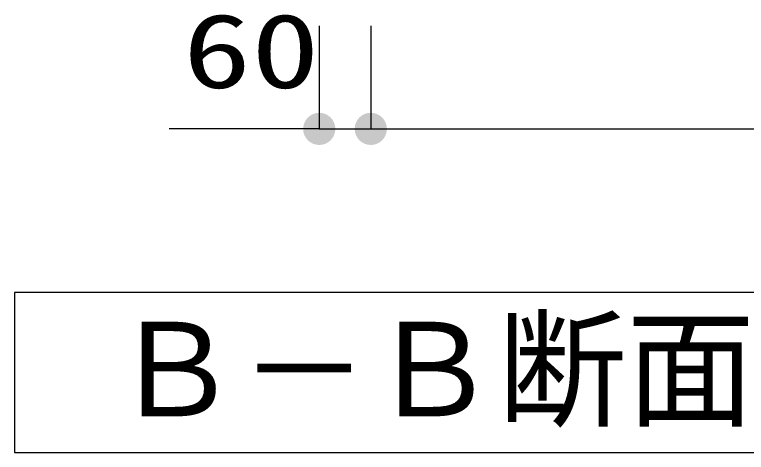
# Model space of a CAD drawing. Units: millimetres, scale not verified. Extents: x -9894 to 7424, y -6315 to 5763.
# Drawn here: x -709 to 143, y -4636 to -4126 of the extents above; entities that cross this region are included whole.
import ezdxf
from ezdxf.enums import TextEntityAlignment as Align

# ---------------------------------------------------------------- set-up
doc = ezdxf.new("R2010")
doc.units = ezdxf.units.MM
doc.header["$LTSCALE"] = 30
doc.layers.add('0-2_SEISAKU', color=3, linetype='Continuous', lineweight=25)
doc.layers.add('0-6_SUNPO', color=7, linetype='Continuous', lineweight=25)
doc.styles.add('MS Gothic', font='')
doc.styles.add('ＭＳ ゴシック', font='')
doc.styles.get('MS Gothic').set_extended_font_data('MS Gothic')
doc.styles.get('ＭＳ ゴシック').set_extended_font_data('MS Gothic')

msp = doc.modelspace()

# ---------------------------------------------------------------- linework, layer by layer
at = {"layer": '0-2_SEISAKU'}
msp.add_lwpolyline([(1320.38, -4635.89), (1320.38, -4449.59), (-708.95, -4449.59), (-708.95, -4635.89)], close=True, dxfattribs=at)
at = {"layer": '0-6_SUNPO', "color": 4}
for p, q in [((-354.28, -4138.82), (-354.28, -4258.82)), ((-294.28, -4138.82), (-294.28, -4258.82)), ((-294.28, -4138.82), (-294.28, -4258.82)), ((-354.28, -4258.82), (-529.1, -4258.82)), ((-354.28, -4258.82), (-294.28, -4258.82)), ((-294.28, -4258.82), (905.72, -4258.82))]:
    msp.add_line(p, q, dxfattribs=at)
at = {"layer": '0-6_SUNPO'}
for points in [[(-361.46, -4241.49), (-354.28, -4258.82), (-364.7, -4243.23)], [(-357.94, -4240.43), (-354.28, -4258.82), (-361.46, -4241.49)], [(-354.28, -4240.07), (-354.28, -4258.82), (-357.94, -4240.43)], [(-350.62, -4240.43), (-354.28, -4258.82), (-354.28, -4240.07)], [(-347.11, -4241.49), (-354.28, -4258.82), (-350.62, -4240.43)], [(-343.86, -4243.23), (-354.28, -4258.82), (-347.11, -4241.49)], [(-301.46, -4241.49), (-294.28, -4258.82), (-304.7, -4243.23)], [(-301.46, -4241.49), (-294.28, -4258.82), (-304.7, -4243.23)], [(-297.94, -4240.43), (-294.28, -4258.82), (-301.46, -4241.49)], [(-297.94, -4240.43), (-294.28, -4258.82), (-301.46, -4241.49)], [(-294.28, -4240.07), (-294.28, -4258.82), (-297.94, -4240.43)], [(-294.28, -4240.07), (-294.28, -4258.82), (-297.94, -4240.43)], [(-290.62, -4240.43), (-294.28, -4258.82), (-294.28, -4240.07)], [(-290.62, -4240.43), (-294.28, -4258.82), (-294.28, -4240.07)], [(-287.11, -4241.49), (-294.28, -4258.82), (-290.62, -4240.43)], [(-287.11, -4241.49), (-294.28, -4258.82), (-290.62, -4240.43)], [(-283.86, -4243.23), (-294.28, -4258.82), (-287.11, -4241.49)], [(-283.86, -4243.23), (-294.28, -4258.82), (-287.11, -4241.49)], [(-369.87, -4248.4), (-354.28, -4258.82), (-371.6, -4251.64)], [(-367.54, -4245.56), (-354.28, -4258.82), (-369.87, -4248.4)], [(-364.7, -4243.23), (-354.28, -4258.82), (-367.54, -4245.56)], [(-341.02, -4245.56), (-354.28, -4258.82), (-343.86, -4243.23)], [(-338.69, -4248.4), (-354.28, -4258.82), (-341.02, -4245.56)], [(-336.96, -4251.64), (-354.28, -4258.82), (-338.69, -4248.4)], [(-309.87, -4248.4), (-294.28, -4258.82), (-311.6, -4251.64)], [(-309.87, -4248.4), (-294.28, -4258.82), (-311.6, -4251.64)], [(-307.54, -4245.56), (-294.28, -4258.82), (-309.87, -4248.4)], [(-307.54, -4245.56), (-294.28, -4258.82), (-309.87, -4248.4)], [(-304.7, -4243.23), (-294.28, -4258.82), (-307.54, -4245.56)], [(-304.7, -4243.23), (-294.28, -4258.82), (-307.54, -4245.56)], [(-281.02, -4245.56), (-294.28, -4258.82), (-283.86, -4243.23)], [(-281.02, -4245.56), (-294.28, -4258.82), (-283.86, -4243.23)], [(-278.69, -4248.4), (-294.28, -4258.82), (-281.02, -4245.56)], [(-278.69, -4248.4), (-294.28, -4258.82), (-281.02, -4245.56)], [(-276.96, -4251.64), (-294.28, -4258.82), (-278.69, -4248.4)], [(-276.96, -4251.64), (-294.28, -4258.82), (-278.69, -4248.4)], [(-372.67, -4255.16), (-354.28, -4258.82), (-373.03, -4258.82)], [(-373.03, -4258.82), (-354.28, -4258.82), (-372.67, -4262.47)], [(-371.6, -4251.64), (-354.28, -4258.82), (-372.67, -4255.16)], [(-372.67, -4262.47), (-354.28, -4258.82), (-371.6, -4265.99)], [(-371.6, -4265.99), (-354.28, -4258.82), (-369.87, -4269.23)], [(-369.87, -4269.23), (-354.28, -4258.82), (-367.54, -4272.07)], [(-367.54, -4272.07), (-354.28, -4258.82), (-364.7, -4274.41)], [(-364.7, -4274.41), (-354.28, -4258.82), (-361.46, -4276.14)], [(-361.46, -4276.14), (-354.28, -4258.82), (-357.94, -4277.21)], [(-357.94, -4277.21), (-354.28, -4258.82), (-354.28, -4277.57)], [(-335.89, -4255.16), (-354.28, -4258.82), (-336.96, -4251.64)], [(-335.53, -4258.82), (-354.28, -4258.82), (-335.89, -4255.16)], [(-354.28, -4277.57), (-354.28, -4258.82), (-350.62, -4277.21)], [(-350.62, -4277.21), (-354.28, -4258.82), (-347.11, -4276.14)], [(-347.11, -4276.14), (-354.28, -4258.82), (-343.86, -4274.41)], [(-343.86, -4274.41), (-354.28, -4258.82), (-341.02, -4272.07)], [(-341.02, -4272.07), (-354.28, -4258.82), (-338.69, -4269.23)], [(-338.69, -4269.23), (-354.28, -4258.82), (-336.96, -4265.99)], [(-336.96, -4265.99), (-354.28, -4258.82), (-335.89, -4262.47)], [(-335.89, -4262.47), (-354.28, -4258.82), (-335.53, -4258.82)], [(-312.67, -4255.16), (-294.28, -4258.82), (-313.03, -4258.82)], [(-312.67, -4255.16), (-294.28, -4258.82), (-313.03, -4258.82)], [(-313.03, -4258.82), (-294.28, -4258.82), (-312.67, -4262.47)], [(-313.03, -4258.82), (-294.28, -4258.82), (-312.67, -4262.47)], [(-311.6, -4251.64), (-294.28, -4258.82), (-312.67, -4255.16)], [(-311.6, -4251.64), (-294.28, -4258.82), (-312.67, -4255.16)], [(-312.67, -4262.47), (-294.28, -4258.82), (-311.6, -4265.99)], [(-312.67, -4262.47), (-294.28, -4258.82), (-311.6, -4265.99)], [(-311.6, -4265.99), (-294.28, -4258.82), (-309.87, -4269.23)], [(-311.6, -4265.99), (-294.28, -4258.82), (-309.87, -4269.23)], [(-309.87, -4269.23), (-294.28, -4258.82), (-307.54, -4272.07)], [(-309.87, -4269.23), (-294.28, -4258.82), (-307.54, -4272.07)], [(-307.54, -4272.07), (-294.28, -4258.82), (-304.7, -4274.41)], [(-307.54, -4272.07), (-294.28, -4258.82), (-304.7, -4274.41)], [(-304.7, -4274.41), (-294.28, -4258.82), (-301.46, -4276.14)], [(-304.7, -4274.41), (-294.28, -4258.82), (-301.46, -4276.14)], [(-301.46, -4276.14), (-294.28, -4258.82), (-297.94, -4277.21)], [(-301.46, -4276.14), (-294.28, -4258.82), (-297.94, -4277.21)], [(-297.94, -4277.21), (-294.28, -4258.82), (-294.28, -4277.57)], [(-297.94, -4277.21), (-294.28, -4258.82), (-294.28, -4277.57)], [(-275.89, -4255.16), (-294.28, -4258.82), (-276.96, -4251.64)], [(-275.89, -4255.16), (-294.28, -4258.82), (-276.96, -4251.64)], [(-275.53, -4258.82), (-294.28, -4258.82), (-275.89, -4255.16)], [(-275.53, -4258.82), (-294.28, -4258.82), (-275.89, -4255.16)], [(-294.28, -4277.57), (-294.28, -4258.82), (-290.62, -4277.21)], [(-290.62, -4277.21), (-294.28, -4258.82), (-287.11, -4276.14)], [(-287.11, -4276.14), (-294.28, -4258.82), (-283.86, -4274.41)], [(-283.86, -4274.41), (-294.28, -4258.82), (-281.02, -4272.07)], [(-281.02, -4272.07), (-294.28, -4258.82), (-278.69, -4269.23)], [(-278.69, -4269.23), (-294.28, -4258.82), (-276.96, -4265.99)], [(-276.96, -4265.99), (-294.28, -4258.82), (-275.89, -4262.47)], [(-275.89, -4262.47), (-294.28, -4258.82), (-275.53, -4258.82)], [(-294.28, -4277.57), (-294.28, -4258.82), (-290.62, -4277.21)], [(-290.62, -4277.21), (-294.28, -4258.82), (-287.11, -4276.14)], [(-287.11, -4276.14), (-294.28, -4258.82), (-283.86, -4274.41)], [(-283.86, -4274.41), (-294.28, -4258.82), (-281.02, -4272.07)], [(-281.02, -4272.07), (-294.28, -4258.82), (-278.69, -4269.23)], [(-278.69, -4269.23), (-294.28, -4258.82), (-276.96, -4265.99)], [(-276.96, -4265.99), (-294.28, -4258.82), (-275.89, -4262.47)], [(-275.89, -4262.47), (-294.28, -4258.82), (-275.53, -4258.82)]]:
    msp.add_solid(points, dxfattribs=at)

# ---------------------------------------------------------------- texts
at = {"layer": '0-2_SEISAKU', "color": 4, "style": 'MS Gothic'}
msp.add_text('Ｂ－Ｂ断面図', height=110, dxfattribs=at).set_placement((-596.95, -4626.9), align=Align.BOTTOM_LEFT)
at = {"layer": '0-6_SUNPO', "color": 3, "style": 'ＭＳ ゴシック', "width": 1.35}
msp.add_text('60', height=86.59, dxfattribs=at).set_placement((-513.02, -4237.12), align=Align.BOTTOM_LEFT)

doc.saveas('drawing.dxf')
